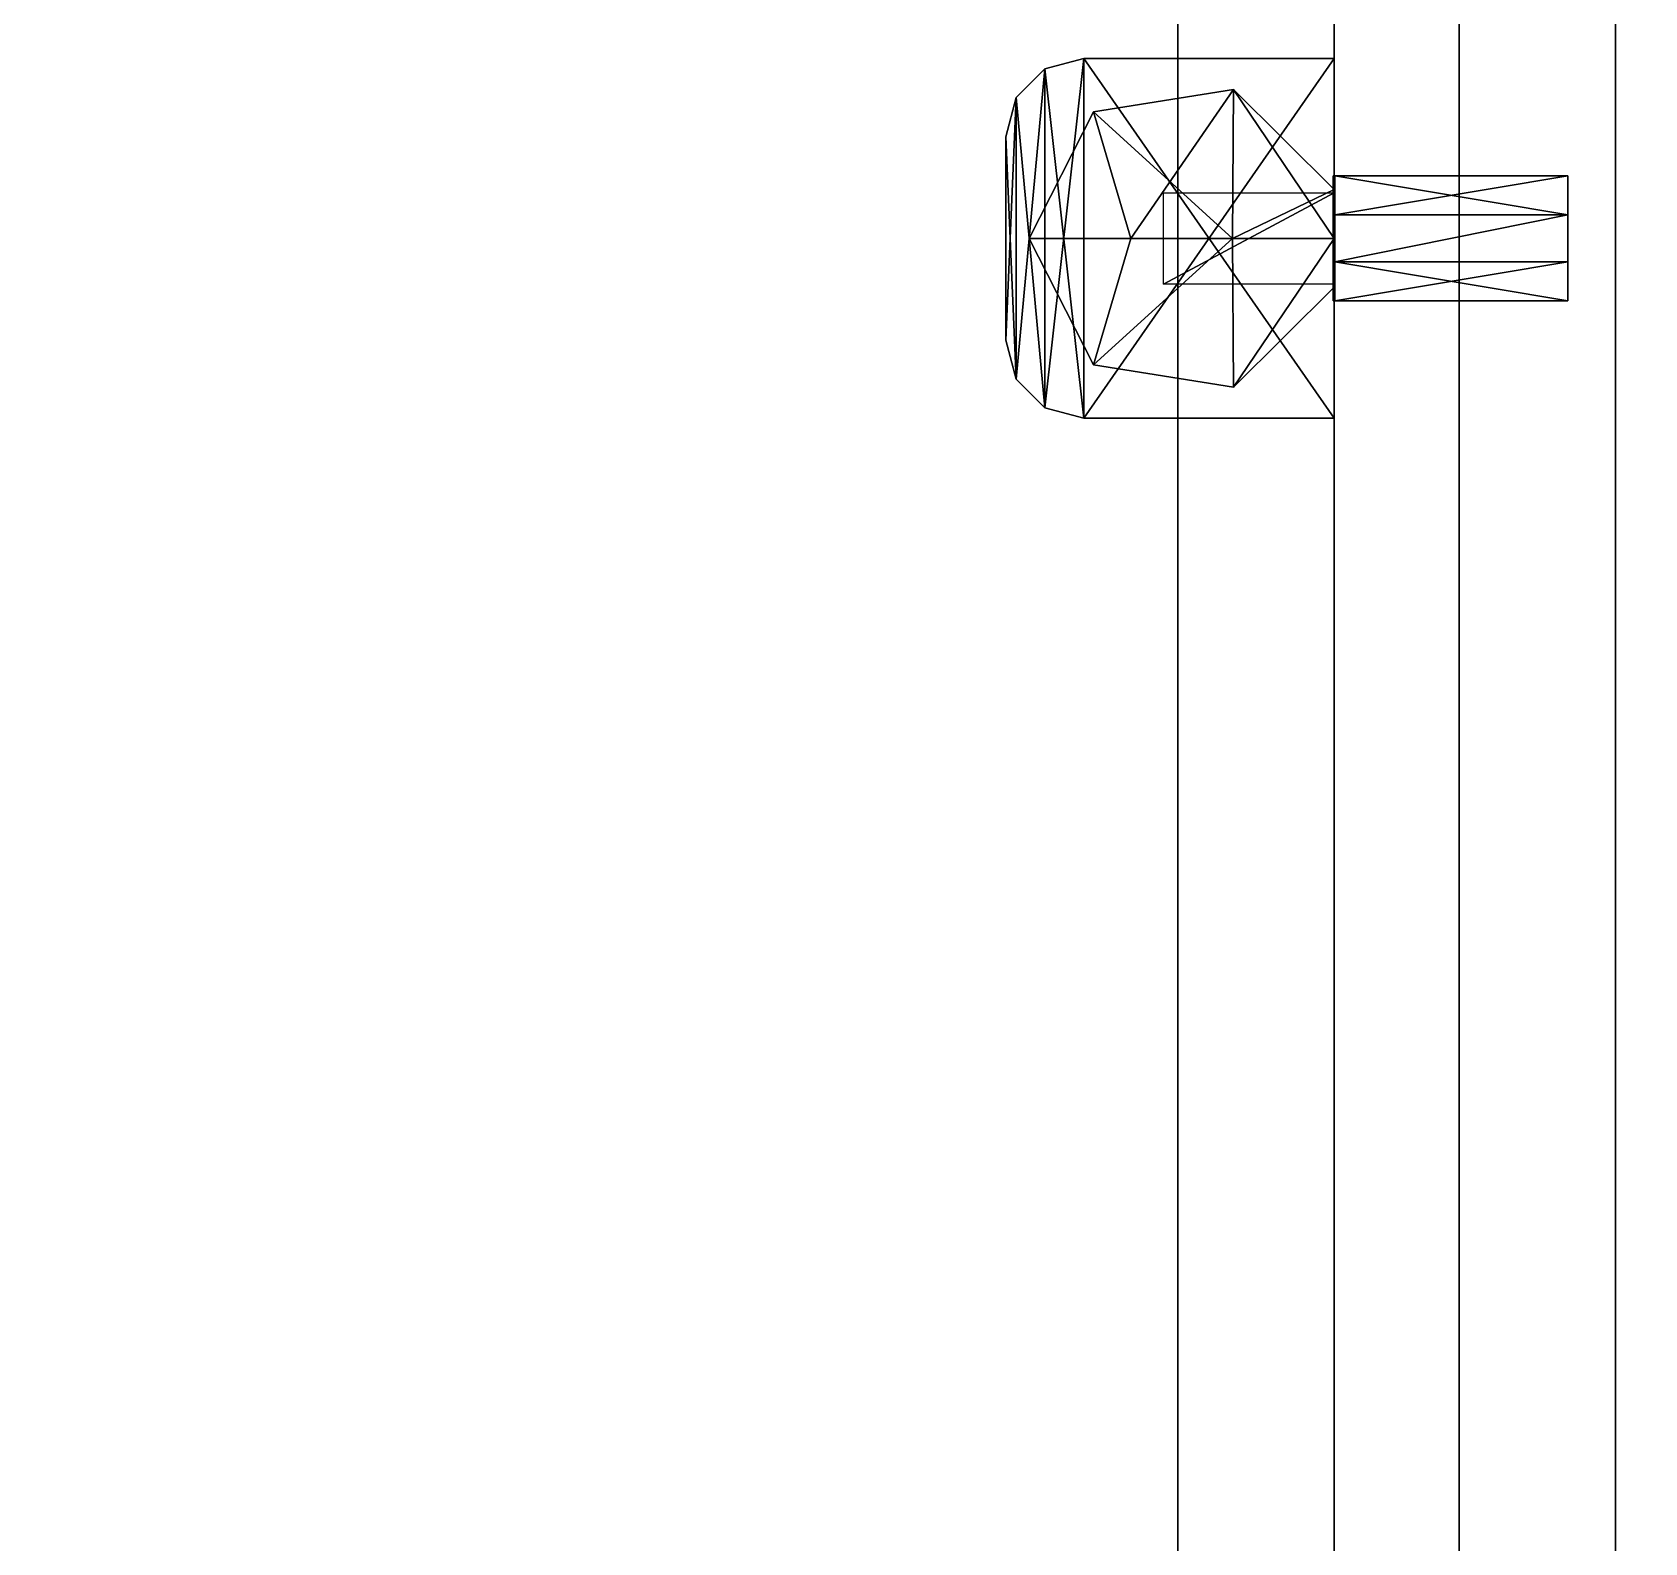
# Model space of a CAD drawing. Extents: x 0 to 4956, y -4930 to 0.
# Drawn here: x 2166.8 to 2269.9, y -265 to -168.4 of the extents above; entities that cross this region are included whole.
import ezdxf

# ---------------------------------------------------------------- set-up
doc = ezdxf.new("R2010")
doc.units = 0
for name, color, linetype in [('LAYER0', 7, 'CONTINUOUS'), ('LAYER702', 7, 'CONTINUOUS'), ('LAYER730', 7, 'CONTINUOUS'), ('LAYER756', 7, 'CONTINUOUS'), ('LAYER801', 7, 'CONTINUOUS'), ('LAYER808', 7, 'CONTINUOUS'), ('LAYER809', 254, 'CONTINUOUS'), ('LAYER815', 7, 'CONTINUOUS'), ('LAYER822', 7, 'CONTINUOUS'), ('LAYER823', 254, 'CONTINUOUS'), ('LAYER87', 9, 'CONTINUOUS')]:
    doc.layers.add(name, color=color, linetype=linetype)

msp = doc.modelspace()

# ---------------------------------------------------------------- linework, layer by layer
at = {"layer": 'LAYER0', "invisible_edges": 1}
for points in [[(4956, 0), (0, -4930), (0, 0), (4956, 0)], [(4956, -4930, 5), (0, 0, 5), (0, -4930, 5), (4956, -4930, 5)], [(0, 0, 5), (4956, -4930, 5), (4956, 0, 5), (0, 0, 5)], [(0, -4930), (4956, 0), (4956, -4930), (0, -4930)]]:
    msp.add_3dface(points, dxfattribs=at)
at = {"layer": 'LAYER702', "invisible_edges": 1}
for points in [[(2240, -474, 5), (2258, -133, 5), (2258, -474, 5), (2240, -474, 5)], [(2258, -133, 5), (2240, -474, 5), (2240, -133, 5), (2258, -133, 5)], [(2240, -133, 85), (2258, -474, 85), (2258, -133, 85), (2240, -133, 85)], [(2258, -474, 85), (2240, -133, 85), (2240, -474, 85), (2258, -474, 85)], [(2240, -474, 5), (2240, -133, 85), (2240, -133, 5), (2240, -474, 5)], [(2240, -133, 85), (2240, -474, 5), (2240, -474, 85), (2240, -133, 85)], [(2258, -474, 85), (2258, -133, 5), (2258, -133, 85), (2258, -474, 85)], [(2258, -133, 5), (2258, -474, 85), (2258, -474, 5), (2258, -133, 5)]]:
    msp.add_3dface(points, dxfattribs=at)
at = {"layer": 'LAYER730', "invisible_edges": 1}
for points in [[(2250, -120, 85), (2250, -510, 760), (2250, -120, 760), (2250, -120, 85)], [(2250, -510, 760), (2250, -120, 85), (2250, -510, 85), (2250, -510, 760)], [(2250, -120, 85), (2268, -510, 85), (2250, -510, 85), (2250, -120, 85)], [(2268, -510, 85), (2250, -120, 85), (2268, -120, 85), (2268, -510, 85)], [(2268, -120, 760), (2250, -510, 760), (2268, -510, 760), (2268, -120, 760)], [(2250, -510, 760), (2268, -120, 760), (2250, -120, 760), (2250, -510, 760)], [(2268, -510, 85), (2268, -120, 760), (2268, -510, 760), (2268, -510, 85)], [(2268, -120, 760), (2268, -510, 85), (2268, -120, 85), (2268, -120, 760)]]:
    msp.add_3dface(points, dxfattribs=at)
at = {"layer": 'LAYER756', "invisible_edges": 1}
for points in [[(2250, -120, 86), (726, -510, 86), (726, -120, 86), (2250, -120, 86)], [(726, -510, 86), (2250, -120, 86), (2250, -510, 86), (726, -510, 86)], [(2250, -510, 104), (726, -120, 104), (726, -510, 104), (2250, -510, 104)], [(726, -120, 104), (2250, -510, 104), (2250, -120, 104), (726, -120, 104)], [(2250, -120, 86), (2250, -510, 104), (2250, -510, 86), (2250, -120, 86)], [(2250, -510, 104), (2250, -120, 86), (2250, -120, 104), (2250, -510, 104)]]:
    msp.add_3dface(points, dxfattribs=at)
at = {"layer": 'LAYER801', "invisible_edges": 1}
for points in [[(1408, -144.6001, 540), (2250, -490, 540), (2250, -144.6001, 540), (1408, -144.6001, 540)], [(2250, -490, 540), (1408, -144.6001, 540), (1408, -490, 540), (2250, -490, 540)], [(1408, -490, 522), (2250, -144.6001, 522), (2250, -490, 522), (1408, -490, 522)], [(2250, -144.6001, 522), (1408, -490, 522), (1408, -144.6001, 522), (2250, -144.6001, 522)], [(2250, -144.6001, 522), (2250, -490, 540), (2250, -490, 522), (2250, -144.6001, 522)], [(2250, -490, 540), (2250, -144.6001, 522), (2250, -144.6001, 540), (2250, -490, 540)]]:
    msp.add_3dface(points, dxfattribs=at)
at = {"layer": 'LAYER808'}
for points in [[(2231.5, -170.77, 522), (2234, -170.1001, 522), (2231.5, -170.77, 520.01), (2231.5, -170.77, 522)], [(2231.5, -170.77, 520.01), (2234, -170.1001, 522), (2234, -170.1001, 520.01), (2231.5, -170.77, 520.01)], [(2234, -193.1001, 520.01), (2231.5, -170.77, 520.01), (2234, -170.1001, 520.01), (2234, -193.1001, 520.01)], [(2231.5, -170.77, 522), (2234, -193.1001, 522), (2234, -170.1001, 522), (2231.5, -170.77, 522)], [(2234, -193.1001, 520.01), (2234, -170.1001, 520.01), (2231.5, -192.4302, 520.01), (2234, -193.1001, 520.01)], [(2231.5, -192.4302, 520.01), (2234, -170.1001, 520.01), (2231.5, -170.77, 520.01), (2231.5, -192.4302, 520.01)], [(2234, -193.1001, 522), (2234, -170.1001, 522), (2231.5, -192.4302, 522), (2234, -193.1001, 522)], [(2231.5, -192.4302, 522), (2234, -170.1001, 522), (2231.5, -170.77, 522), (2231.5, -192.4302, 522)], [(2231.5, -170.77, 520.01), (2231.5, -170.77, 522), (2234, -170.1001, 520.01), (2231.5, -170.77, 520.01)], [(2234, -170.1001, 520.01), (2231.5, -170.77, 522), (2234, -170.1001, 522), (2234, -170.1001, 520.01)], [(2250, -193.1001, 520.01), (2234, -193.1001, 520.01), (2250, -170.1001, 520.01), (2250, -193.1001, 520.01)], [(2250, -170.1001, 520.01), (2234, -193.1001, 520.01), (2234, -170.1001, 520.01), (2250, -170.1001, 520.01)], [(2250, -193.1001, 522), (2234, -193.1001, 522), (2250, -170.1001, 522), (2250, -193.1001, 522)], [(2250, -170.1001, 522), (2234, -193.1001, 522), (2234, -170.1001, 522), (2250, -170.1001, 522)], [(2234, -170.1001, 520.01), (2250, -170.1001, 520.01), (2234, -170.1001, 522), (2234, -170.1001, 520.01)], [(2234, -170.1001, 522), (2250, -170.1001, 520.01), (2250, -170.1001, 522), (2234, -170.1001, 522)], [(2234, -170.1001, 520.01), (2250, -170.1001, 520.01), (2234, -193.1001, 520.01), (2234, -170.1001, 520.01)], [(2234, -193.1001, 520.01), (2250, -170.1001, 520.01), (2250, -193.1001, 520.01), (2234, -193.1001, 520.01)], [(2234, -170.1001, 520.01), (2234, -170.1001, 522), (2250, -170.1001, 520.01), (2234, -170.1001, 520.01)], [(2250, -170.1001, 520.01), (2234, -170.1001, 522), (2250, -170.1001, 522), (2250, -170.1001, 520.01)], [(2234, -193.1001, 522), (2250, -193.1001, 522), (2234, -170.1001, 522), (2234, -193.1001, 522)], [(2234, -170.1001, 522), (2250, -193.1001, 522), (2250, -170.1001, 522), (2234, -170.1001, 522)], [(2250, -170.1001, 520.01), (2250, -170.1001, 522), (2250, -193.1001, 520.01), (2250, -170.1001, 520.01)], [(2250, -193.1001, 520.01), (2250, -170.1001, 522), (2250, -193.1001, 522), (2250, -193.1001, 520.01)], [(2250, -193.1001, 520.01), (2250, -193.1001, 522), (2250, -170.1001, 520.01), (2250, -193.1001, 520.01)], [(2250, -170.1001, 520.01), (2250, -193.1001, 522), (2250, -170.1001, 522), (2250, -170.1001, 520.01)], [(2229.67, -172.6001, 522), (2231.5, -170.77, 522), (2229.67, -172.6001, 520.01), (2229.67, -172.6001, 522)], [(2229.67, -172.6001, 520.01), (2231.5, -170.77, 522), (2231.5, -170.77, 520.01), (2229.67, -172.6001, 520.01)], [(2229.67, -172.6001, 520.01), (2231.5, -170.77, 520.01), (2229.67, -190.6001, 520.01), (2229.67, -172.6001, 520.01)], [(2229.67, -190.6001, 520.01), (2231.5, -170.77, 520.01), (2231.5, -192.4302, 520.01), (2229.67, -190.6001, 520.01)], [(2229.67, -172.6001, 522), (2231.5, -192.4302, 522), (2231.5, -170.77, 522), (2229.67, -172.6001, 522)], [(2231.5, -192.4302, 520.01), (2231.5, -170.77, 520.01), (2229.67, -190.6001, 520.01), (2231.5, -192.4302, 520.01)], [(2229.67, -190.6001, 520.01), (2231.5, -170.77, 520.01), (2229.67, -172.6001, 520.01), (2229.67, -190.6001, 520.01)], [(2231.5, -192.4302, 522), (2231.5, -170.77, 522), (2229.67, -190.6001, 522), (2231.5, -192.4302, 522)], [(2229.67, -190.6001, 522), (2231.5, -170.77, 522), (2229.67, -172.6001, 522), (2229.67, -190.6001, 522)], [(2229.67, -172.6001, 520.01), (2229.67, -172.6001, 522), (2231.5, -170.77, 520.01), (2229.67, -172.6001, 520.01)], [(2231.5, -170.77, 520.01), (2229.67, -172.6001, 522), (2231.5, -170.77, 522), (2231.5, -170.77, 520.01)], [(2231.5, -192.4302, 520.01), (2231.5, -170.77, 520.01), (2234, -193.1001, 520.01), (2231.5, -192.4302, 520.01)], [(2231.5, -192.4302, 522), (2234, -193.1001, 522), (2231.5, -170.77, 522), (2231.5, -192.4302, 522)], [(2234.613, -173.5166, 536), (2237, -181.6001, 536), (2243.569, -172.0825, 536), (2234.613, -173.5166, 536)], [(2234.613, -173.5166, 536), (2243.569, -172.0825, 536), (2234.613, -173.5166, 522), (2234.613, -173.5166, 536)], [(2234.613, -173.5166, 522), (2243.569, -172.0825, 536), (2243.569, -172.0825, 522), (2234.613, -173.5166, 522)], [(2243.569, -172.0825, 522), (2243.569, -172.0825, 536), (2234.613, -173.5166, 522), (2243.569, -172.0825, 522)], [(2234.613, -173.5166, 522), (2243.569, -172.0825, 536), (2234.613, -173.5166, 536), (2234.613, -173.5166, 522)], [(2243.5, -181.6001, 536), (2234.613, -173.5166, 536), (2243.569, -172.0825, 536), (2243.5, -181.6001, 536)], [(2243.569, -172.0825, 536), (2237, -181.6001, 536), (2243.5, -181.6001, 536), (2243.569, -172.0825, 536)], [(2243.569, -172.0825, 536), (2243.5, -181.6001, 536), (2250, -178.4775, 536), (2243.569, -172.0825, 536)], [(2243.5, -181.6001, 536), (2243.569, -172.0825, 536), (2250, -181.6001, 536), (2243.5, -181.6001, 536)], [(2243.569, -172.0825, 536), (2250, -178.4775, 536), (2243.569, -172.0825, 522), (2243.569, -172.0825, 536)], [(2243.569, -172.0825, 522), (2250, -178.4775, 536), (2250, -178.4775, 522), (2243.569, -172.0825, 522)], [(2250, -178.4775, 522), (2250, -178.4775, 536), (2243.569, -172.0825, 522), (2250, -178.4775, 522)], [(2243.569, -172.0825, 522), (2250, -178.4775, 536), (2243.569, -172.0825, 536), (2243.569, -172.0825, 522)], [(2250, -181.6001, 536), (2243.569, -172.0825, 536), (2250, -178.4775, 536), (2250, -181.6001, 536)], [(2229, -175.1001, 522), (2229.67, -172.6001, 522), (2229, -175.1001, 520.01), (2229, -175.1001, 522)], [(2229, -175.1001, 520.01), (2229.67, -172.6001, 522), (2229.67, -172.6001, 520.01), (2229, -175.1001, 520.01)], [(2229, -175.1001, 520.01), (2229.67, -172.6001, 520.01), (2229, -188.1001, 520.01), (2229, -175.1001, 520.01)], [(2229, -188.1001, 520.01), (2229.67, -172.6001, 520.01), (2229.67, -190.6001, 520.01), (2229, -188.1001, 520.01)], [(2229, -175.1001, 522), (2229.67, -190.6001, 522), (2229.67, -172.6001, 522), (2229, -175.1001, 522)], [(2229.67, -190.6001, 520.01), (2229.67, -172.6001, 520.01), (2229, -188.1001, 520.01), (2229.67, -190.6001, 520.01)], [(2229, -188.1001, 520.01), (2229.67, -172.6001, 520.01), (2229, -175.1001, 520.01), (2229, -188.1001, 520.01)], [(2229.67, -190.6001, 522), (2229.67, -172.6001, 522), (2229, -188.1001, 522), (2229.67, -190.6001, 522)], [(2229, -188.1001, 522), (2229.67, -172.6001, 522), (2229, -175.1001, 522), (2229, -188.1001, 522)], [(2229, -175.1001, 520.01), (2229, -175.1001, 522), (2229.67, -172.6001, 520.01), (2229, -175.1001, 520.01)], [(2229.67, -172.6001, 520.01), (2229, -175.1001, 522), (2229.67, -172.6001, 522), (2229.67, -172.6001, 520.01)], [(2229.67, -190.6001, 522), (2231.5, -192.4302, 522), (2229.67, -172.6001, 522), (2229.67, -190.6001, 522)], [(2230.5, -181.6001, 536), (2237, -181.6001, 536), (2234.613, -173.5166, 536), (2230.5, -181.6001, 536)], [(2230.5, -181.6001, 536), (2234.613, -173.5166, 536), (2230.5, -181.6001, 522), (2230.5, -181.6001, 536)], [(2230.5, -181.6001, 522), (2234.613, -173.5166, 536), (2234.613, -173.5166, 522), (2230.5, -181.6001, 522)], [(2234.613, -173.5166, 522), (2234.613, -173.5166, 536), (2230.5, -181.6001, 522), (2234.613, -173.5166, 522)], [(2230.5, -181.6001, 522), (2234.613, -173.5166, 536), (2230.5, -181.6001, 536), (2230.5, -181.6001, 522)], [(2237, -181.6001, 536), (2230.5, -181.6001, 536), (2234.613, -173.5166, 536), (2237, -181.6001, 536)], [(2237, -181.6001, 536), (2234.613, -173.5166, 536), (2243.5, -181.6001, 536), (2237, -181.6001, 536)], [(2229, -188.1001, 522), (2229, -188.1001, 520.01), (2229, -175.1001, 522), (2229, -188.1001, 522)], [(2229, -175.1001, 522), (2229, -188.1001, 520.01), (2229, -175.1001, 520.01), (2229, -175.1001, 522)], [(2229, -188.1001, 520.01), (2229, -188.1001, 522), (2229, -175.1001, 520.01), (2229, -188.1001, 520.01)], [(2229, -175.1001, 520.01), (2229, -188.1001, 522), (2229, -175.1001, 522), (2229, -175.1001, 520.01)], [(2229, -188.1001, 522), (2229.67, -190.6001, 522), (2229, -175.1001, 522), (2229, -188.1001, 522)], [(2239.092, -178.6802, 520), (2250, -178.6802, 520), (2239.092, -184.52, 520), (2239.092, -178.6802, 520)], [(2239.092, -184.52, 520), (2250, -178.6802, 520), (2250, -184.52, 520), (2239.092, -184.52, 520)], [(2250, -178.4775, 536), (2243.5, -181.6001, 536), (2250, -181.6001, 536), (2250, -178.4775, 536)], [(2250, -184.7227, 522), (2250, -178.4775, 522), (2250, -184.7227, 536), (2250, -184.7227, 522)], [(2250, -184.7227, 536), (2250, -178.4775, 522), (2250, -178.4775, 536), (2250, -184.7227, 536)], [(2250, -184.7227, 522), (2250, -184.7227, 536), (2250, -178.4775, 522), (2250, -184.7227, 522)], [(2250, -178.4775, 522), (2250, -184.7227, 536), (2250, -178.4775, 536), (2250, -178.4775, 522)], [(2230.5, -181.6001, 536), (2234.613, -189.6836, 536), (2237, -181.6001, 536), (2230.5, -181.6001, 536)], [(2230.5, -181.6001, 522), (2234.613, -189.6836, 522), (2230.5, -181.6001, 536), (2230.5, -181.6001, 522)], [(2230.5, -181.6001, 536), (2234.613, -189.6836, 522), (2234.613, -189.6836, 536), (2230.5, -181.6001, 536)], [(2230.5, -181.6001, 522), (2230.5, -181.6001, 536), (2234.613, -189.6836, 522), (2230.5, -181.6001, 522)], [(2234.613, -189.6836, 522), (2230.5, -181.6001, 536), (2234.613, -189.6836, 536), (2234.613, -189.6836, 522)], [(2237, -181.6001, 536), (2230.5, -181.6001, 536), (2234.613, -189.6836, 536), (2237, -181.6001, 536)], [(2237, -181.6001, 536), (2234.613, -189.6836, 536), (2243.5, -181.6001, 536), (2237, -181.6001, 536)], [(2243.5, -181.6001, 536), (2234.613, -189.6836, 536), (2243.569, -191.1177, 536), (2243.5, -181.6001, 536)], [(2237, -181.6001, 536), (2234.613, -189.6836, 536), (2243.5, -181.6001, 536), (2237, -181.6001, 536)], [(2243.5, -181.6001, 536), (2234.613, -189.6836, 536), (2243.569, -191.1177, 536), (2243.5, -181.6001, 536)], [(2243.5, -181.6001, 536), (2243.569, -191.1177, 536), (2250, -181.6001, 536), (2243.5, -181.6001, 536)], [(2243.5, -181.6001, 536), (2243.569, -191.1177, 536), (2250, -181.6001, 536), (2243.5, -181.6001, 536)], [(2250, -181.6001, 536), (2243.569, -191.1177, 536), (2250, -184.7227, 536), (2250, -181.6001, 536)], [(2250, -181.6001, 536), (2243.569, -191.1177, 536), (2250, -184.7227, 536), (2250, -181.6001, 536)], [(2250, -184.7227, 522), (2250, -184.7227, 536), (2243.569, -191.1177, 522), (2250, -184.7227, 522)], [(2243.569, -191.1177, 522), (2250, -184.7227, 536), (2243.569, -191.1177, 536), (2243.569, -191.1177, 522)], [(2243.569, -191.1177, 522), (2243.569, -191.1177, 536), (2250, -184.7227, 522), (2243.569, -191.1177, 522)], [(2250, -184.7227, 522), (2243.569, -191.1177, 536), (2250, -184.7227, 536), (2250, -184.7227, 522)], [(2229, -188.1001, 520.01), (2229.67, -190.6001, 520.01), (2229, -188.1001, 522), (2229, -188.1001, 520.01)], [(2229, -188.1001, 522), (2229.67, -190.6001, 520.01), (2229.67, -190.6001, 522), (2229, -188.1001, 522)], [(2229, -188.1001, 520.01), (2229, -188.1001, 522), (2229.67, -190.6001, 520.01), (2229, -188.1001, 520.01)], [(2229.67, -190.6001, 520.01), (2229, -188.1001, 522), (2229.67, -190.6001, 522), (2229.67, -190.6001, 520.01)], [(2234.613, -189.6836, 522), (2243.569, -191.1177, 522), (2234.613, -189.6836, 536), (2234.613, -189.6836, 522)], [(2234.613, -189.6836, 536), (2243.569, -191.1177, 522), (2243.569, -191.1177, 536), (2234.613, -189.6836, 536)], [(2234.613, -189.6836, 522), (2234.613, -189.6836, 536), (2243.569, -191.1177, 522), (2234.613, -189.6836, 522)], [(2243.569, -191.1177, 522), (2234.613, -189.6836, 536), (2243.569, -191.1177, 536), (2243.569, -191.1177, 522)], [(2229.67, -190.6001, 520.01), (2231.5, -192.4302, 520.01), (2229.67, -190.6001, 522), (2229.67, -190.6001, 520.01)], [(2229.67, -190.6001, 522), (2231.5, -192.4302, 520.01), (2231.5, -192.4302, 522), (2229.67, -190.6001, 522)], [(2229.67, -190.6001, 520.01), (2229.67, -190.6001, 522), (2231.5, -192.4302, 520.01), (2229.67, -190.6001, 520.01)], [(2231.5, -192.4302, 520.01), (2229.67, -190.6001, 522), (2231.5, -192.4302, 522), (2231.5, -192.4302, 520.01)], [(2231.5, -192.4302, 520.01), (2234, -193.1001, 520.01), (2231.5, -192.4302, 522), (2231.5, -192.4302, 520.01)], [(2231.5, -192.4302, 522), (2234, -193.1001, 520.01), (2234, -193.1001, 522), (2231.5, -192.4302, 522)], [(2231.5, -192.4302, 520.01), (2231.5, -192.4302, 522), (2234, -193.1001, 520.01), (2231.5, -192.4302, 520.01)], [(2234, -193.1001, 520.01), (2231.5, -192.4302, 522), (2234, -193.1001, 522), (2234, -193.1001, 520.01)], [(2250, -193.1001, 520.01), (2250, -193.1001, 522), (2234, -193.1001, 520.01), (2250, -193.1001, 520.01)], [(2234, -193.1001, 520.01), (2250, -193.1001, 522), (2234, -193.1001, 522), (2234, -193.1001, 520.01)], [(2234, -193.1001, 522), (2234, -193.1001, 520.01), (2250, -193.1001, 522), (2234, -193.1001, 522)], [(2250, -193.1001, 522), (2234, -193.1001, 520.01), (2250, -193.1001, 520.01), (2250, -193.1001, 522)]]:
    msp.add_3dface(points, dxfattribs=at)
at = {"layer": 'LAYER809'}
for points in [[(2250.05, -180.1001, 530.8301), (2250.05, -177.6001, 527.5), (2249.95, -180.1001, 530.8301), (2250.05, -180.1001, 530.8301)], [(2249.95, -180.1001, 530.8301), (2250.05, -177.6001, 527.5), (2249.95, -177.6001, 527.5), (2249.95, -180.1001, 530.8301)], [(2250.05, -177.6001, 527.5), (2250.05, -180.1001, 524.1699), (2249.95, -177.6001, 527.5), (2250.05, -177.6001, 527.5)], [(2249.95, -177.6001, 527.5), (2250.05, -180.1001, 524.1699), (2249.95, -180.1001, 524.1699), (2249.95, -177.6001, 527.5)], [(2249.95, -177.6001, 531.5), (2249.95, -177.6001, 523.5), (2249.95, -185.6001, 531.5), (2249.95, -177.6001, 531.5)], [(2249.95, -185.6001, 531.5), (2249.95, -177.6001, 523.5), (2249.95, -185.6001, 523.5), (2249.95, -185.6001, 531.5)], [(2250.05, -185.6001, 523.5), (2249.95, -185.6001, 523.5), (2250.05, -177.6001, 523.5), (2250.05, -185.6001, 523.5)], [(2250.05, -177.6001, 523.5), (2249.95, -185.6001, 523.5), (2249.95, -177.6001, 523.5), (2250.05, -177.6001, 523.5)], [(2250.05, -177.6001, 531.5), (2249.95, -177.6001, 531.5), (2250.05, -185.6001, 531.5), (2250.05, -177.6001, 531.5)], [(2250.05, -185.6001, 531.5), (2249.95, -177.6001, 531.5), (2249.95, -185.6001, 531.5), (2250.05, -185.6001, 531.5)], [(2249.95, -177.6001, 523.5), (2249.95, -177.6001, 531.5), (2250.05, -177.6001, 523.5), (2249.95, -177.6001, 523.5)], [(2250.05, -177.6001, 523.5), (2249.95, -177.6001, 531.5), (2250.05, -177.6001, 531.5), (2250.05, -177.6001, 523.5)], [(2264.95, -180.1001, 530.8301), (2264.95, -177.6001, 527.5), (2250.05, -180.1001, 530.8301), (2264.95, -180.1001, 530.8301)], [(2250.05, -180.1001, 530.8301), (2264.95, -177.6001, 527.5), (2250.05, -177.6001, 527.5), (2250.05, -180.1001, 530.8301)], [(2264.95, -177.6001, 527.5), (2264.95, -180.1001, 524.1699), (2250.05, -177.6001, 527.5), (2264.95, -177.6001, 527.5)], [(2250.05, -177.6001, 527.5), (2264.95, -180.1001, 524.1699), (2250.05, -180.1001, 524.1699), (2250.05, -177.6001, 527.5)], [(2250.05, -185.6001, 531.5), (2250.05, -185.6001, 523.5), (2250.05, -177.6001, 531.5), (2250.05, -185.6001, 531.5)], [(2250.05, -177.6001, 531.5), (2250.05, -185.6001, 523.5), (2250.05, -177.6001, 523.5), (2250.05, -177.6001, 531.5)], [(2264.95, -180.1001, 530.8301), (2264.95, -185.6001, 527.5), (2264.95, -177.6001, 527.5), (2264.95, -180.1001, 530.8301)], [(2264.95, -185.6001, 527.5), (2264.95, -183.1001, 524.1699), (2264.95, -177.6001, 527.5), (2264.95, -185.6001, 527.5)], [(2264.95, -177.6001, 527.5), (2264.95, -183.1001, 524.1699), (2264.95, -180.1001, 524.1699), (2264.95, -177.6001, 527.5)], [(2249.95, -183.1001, 530.8301), (2250.05, -183.1001, 530.8301), (2249.95, -180.1001, 530.8301), (2249.95, -183.1001, 530.8301)], [(2249.95, -180.1001, 530.8301), (2250.05, -183.1001, 530.8301), (2250.05, -180.1001, 530.8301), (2249.95, -180.1001, 530.8301)], [(2250.05, -183.1001, 524.1699), (2249.95, -183.1001, 524.1699), (2250.05, -180.1001, 524.1699), (2250.05, -183.1001, 524.1699)], [(2250.05, -180.1001, 524.1699), (2249.95, -183.1001, 524.1699), (2249.95, -180.1001, 524.1699), (2250.05, -180.1001, 524.1699)], [(2250.05, -180.1001, 530.8301), (2250.05, -183.1001, 530.8301), (2264.95, -180.1001, 530.8301), (2250.05, -180.1001, 530.8301)], [(2264.95, -180.1001, 530.8301), (2250.05, -183.1001, 530.8301), (2264.95, -183.1001, 530.8301), (2264.95, -180.1001, 530.8301)], [(2264.95, -183.1001, 524.1699), (2250.05, -183.1001, 524.1699), (2264.95, -180.1001, 524.1699), (2264.95, -183.1001, 524.1699)], [(2264.95, -180.1001, 524.1699), (2250.05, -183.1001, 524.1699), (2250.05, -180.1001, 524.1699), (2264.95, -180.1001, 524.1699)], [(2264.95, -183.1001, 530.8301), (2264.95, -185.6001, 527.5), (2264.95, -180.1001, 530.8301), (2264.95, -183.1001, 530.8301)], [(2249.95, -183.1001, 530.8301), (2249.95, -185.6001, 527.5), (2250.05, -183.1001, 530.8301), (2249.95, -183.1001, 530.8301)], [(2250.05, -183.1001, 530.8301), (2249.95, -185.6001, 527.5), (2250.05, -185.6001, 527.5), (2250.05, -183.1001, 530.8301)], [(2249.95, -185.6001, 527.5), (2249.95, -183.1001, 524.1699), (2250.05, -185.6001, 527.5), (2249.95, -185.6001, 527.5)], [(2250.05, -185.6001, 527.5), (2249.95, -183.1001, 524.1699), (2250.05, -183.1001, 524.1699), (2250.05, -185.6001, 527.5)], [(2250.05, -183.1001, 530.8301), (2250.05, -185.6001, 527.5), (2264.95, -183.1001, 530.8301), (2250.05, -183.1001, 530.8301)], [(2264.95, -183.1001, 530.8301), (2250.05, -185.6001, 527.5), (2264.95, -185.6001, 527.5), (2264.95, -183.1001, 530.8301)], [(2250.05, -185.6001, 527.5), (2250.05, -183.1001, 524.1699), (2264.95, -185.6001, 527.5), (2250.05, -185.6001, 527.5)], [(2264.95, -185.6001, 527.5), (2250.05, -183.1001, 524.1699), (2264.95, -183.1001, 524.1699), (2264.95, -185.6001, 527.5)], [(2249.95, -185.6001, 531.5), (2249.95, -185.6001, 523.5), (2250.05, -185.6001, 531.5), (2249.95, -185.6001, 531.5)], [(2250.05, -185.6001, 531.5), (2249.95, -185.6001, 523.5), (2250.05, -185.6001, 523.5), (2250.05, -185.6001, 531.5)]]:
    msp.add_3dface(points, dxfattribs=at)
at = {"layer": 'LAYER815', "invisible_edges": 1}
for points in [[(1408, -144.6001, 322), (2250, -490, 322), (2250, -144.6001, 322), (1408, -144.6001, 322)], [(2250, -490, 322), (1408, -144.6001, 322), (1408, -490, 322), (2250, -490, 322)], [(1408, -490, 304), (2250, -144.6001, 304), (2250, -490, 304), (1408, -490, 304)], [(2250, -144.6001, 304), (1408, -490, 304), (1408, -144.6001, 304), (2250, -144.6001, 304)], [(2250, -144.6001, 304), (2250, -490, 322), (2250, -490, 304), (2250, -144.6001, 304)], [(2250, -490, 322), (2250, -144.6001, 304), (2250, -144.6001, 322), (2250, -490, 322)]]:
    msp.add_3dface(points, dxfattribs=at)
at = {"layer": 'LAYER822'}
for points in [[(2231.5, -170.77, 304), (2234, -170.1001, 304), (2231.5, -170.77, 302.01), (2231.5, -170.77, 304)], [(2231.5, -170.77, 302.01), (2234, -170.1001, 304), (2234, -170.1001, 302.01), (2231.5, -170.77, 302.01)], [(2234, -193.1001, 302.01), (2231.5, -170.77, 302.01), (2234, -170.1001, 302.01), (2234, -193.1001, 302.01)], [(2231.5, -170.77, 304), (2234, -193.1001, 304), (2234, -170.1001, 304), (2231.5, -170.77, 304)], [(2234, -193.1001, 302.01), (2234, -170.1001, 302.01), (2231.5, -192.4302, 302.01), (2234, -193.1001, 302.01)], [(2231.5, -192.4302, 302.01), (2234, -170.1001, 302.01), (2231.5, -170.77, 302.01), (2231.5, -192.4302, 302.01)], [(2234, -193.1001, 304), (2234, -170.1001, 304), (2231.5, -192.4302, 304), (2234, -193.1001, 304)], [(2231.5, -192.4302, 304), (2234, -170.1001, 304), (2231.5, -170.77, 304), (2231.5, -192.4302, 304)], [(2231.5, -170.77, 302.01), (2231.5, -170.77, 304), (2234, -170.1001, 302.01), (2231.5, -170.77, 302.01)], [(2234, -170.1001, 302.01), (2231.5, -170.77, 304), (2234, -170.1001, 304), (2234, -170.1001, 302.01)], [(2250, -193.1001, 302.01), (2234, -193.1001, 302.01), (2250, -170.1001, 302.01), (2250, -193.1001, 302.01)], [(2250, -170.1001, 302.01), (2234, -193.1001, 302.01), (2234, -170.1001, 302.01), (2250, -170.1001, 302.01)], [(2250, -193.1001, 304), (2234, -193.1001, 304), (2250, -170.1001, 304), (2250, -193.1001, 304)], [(2250, -170.1001, 304), (2234, -193.1001, 304), (2234, -170.1001, 304), (2250, -170.1001, 304)], [(2234, -170.1001, 302.01), (2250, -170.1001, 302.01), (2234, -170.1001, 304), (2234, -170.1001, 302.01)], [(2234, -170.1001, 304), (2250, -170.1001, 302.01), (2250, -170.1001, 304), (2234, -170.1001, 304)], [(2234, -170.1001, 302.01), (2250, -170.1001, 302.01), (2234, -193.1001, 302.01), (2234, -170.1001, 302.01)], [(2234, -193.1001, 302.01), (2250, -170.1001, 302.01), (2250, -193.1001, 302.01), (2234, -193.1001, 302.01)], [(2234, -170.1001, 302.01), (2234, -170.1001, 304), (2250, -170.1001, 302.01), (2234, -170.1001, 302.01)], [(2250, -170.1001, 302.01), (2234, -170.1001, 304), (2250, -170.1001, 304), (2250, -170.1001, 302.01)], [(2234, -193.1001, 304), (2250, -193.1001, 304), (2234, -170.1001, 304), (2234, -193.1001, 304)], [(2234, -170.1001, 304), (2250, -193.1001, 304), (2250, -170.1001, 304), (2234, -170.1001, 304)], [(2250, -170.1001, 302.01), (2250, -170.1001, 304), (2250, -193.1001, 302.01), (2250, -170.1001, 302.01)], [(2250, -193.1001, 302.01), (2250, -170.1001, 304), (2250, -193.1001, 304), (2250, -193.1001, 302.01)], [(2250, -193.1001, 302.01), (2250, -193.1001, 304), (2250, -170.1001, 302.01), (2250, -193.1001, 302.01)], [(2250, -170.1001, 302.01), (2250, -193.1001, 304), (2250, -170.1001, 304), (2250, -170.1001, 302.01)], [(2229.67, -172.6001, 304), (2231.5, -170.77, 304), (2229.67, -172.6001, 302.01), (2229.67, -172.6001, 304)], [(2229.67, -172.6001, 302.01), (2231.5, -170.77, 304), (2231.5, -170.77, 302.01), (2229.67, -172.6001, 302.01)], [(2229.67, -172.6001, 302.01), (2231.5, -170.77, 302.01), (2229.67, -190.6001, 302.01), (2229.67, -172.6001, 302.01)], [(2229.67, -190.6001, 302.01), (2231.5, -170.77, 302.01), (2231.5, -192.4302, 302.01), (2229.67, -190.6001, 302.01)], [(2229.67, -172.6001, 304), (2231.5, -192.4302, 304), (2231.5, -170.77, 304), (2229.67, -172.6001, 304)], [(2231.5, -192.4302, 302.01), (2231.5, -170.77, 302.01), (2229.67, -190.6001, 302.01), (2231.5, -192.4302, 302.01)], [(2229.67, -190.6001, 302.01), (2231.5, -170.77, 302.01), (2229.67, -172.6001, 302.01), (2229.67, -190.6001, 302.01)], [(2231.5, -192.4302, 304), (2231.5, -170.77, 304), (2229.67, -190.6001, 304), (2231.5, -192.4302, 304)], [(2229.67, -190.6001, 304), (2231.5, -170.77, 304), (2229.67, -172.6001, 304), (2229.67, -190.6001, 304)], [(2229.67, -172.6001, 302.01), (2229.67, -172.6001, 304), (2231.5, -170.77, 302.01), (2229.67, -172.6001, 302.01)], [(2231.5, -170.77, 302.01), (2229.67, -172.6001, 304), (2231.5, -170.77, 304), (2231.5, -170.77, 302.01)], [(2231.5, -192.4302, 302.01), (2231.5, -170.77, 302.01), (2234, -193.1001, 302.01), (2231.5, -192.4302, 302.01)], [(2231.5, -192.4302, 304), (2234, -193.1001, 304), (2231.5, -170.77, 304), (2231.5, -192.4302, 304)], [(2234.613, -173.5166, 318), (2237, -181.6001, 318), (2243.569, -172.0825, 318), (2234.613, -173.5166, 318)], [(2234.613, -173.5166, 318), (2243.569, -172.0825, 318), (2234.613, -173.5166, 304), (2234.613, -173.5166, 318)], [(2234.613, -173.5166, 304), (2243.569, -172.0825, 318), (2243.569, -172.0825, 304), (2234.613, -173.5166, 304)], [(2243.569, -172.0825, 304), (2243.569, -172.0825, 318), (2234.613, -173.5166, 304), (2243.569, -172.0825, 304)], [(2234.613, -173.5166, 304), (2243.569, -172.0825, 318), (2234.613, -173.5166, 318), (2234.613, -173.5166, 304)], [(2243.5, -181.6001, 318), (2234.613, -173.5166, 318), (2243.569, -172.0825, 318), (2243.5, -181.6001, 318)], [(2243.569, -172.0825, 318), (2237, -181.6001, 318), (2243.5, -181.6001, 318), (2243.569, -172.0825, 318)], [(2243.569, -172.0825, 318), (2243.5, -181.6001, 318), (2250, -178.4775, 318), (2243.569, -172.0825, 318)], [(2243.5, -181.6001, 318), (2243.569, -172.0825, 318), (2250, -181.6001, 318), (2243.5, -181.6001, 318)], [(2243.569, -172.0825, 318), (2250, -178.4775, 318), (2243.569, -172.0825, 304), (2243.569, -172.0825, 318)], [(2243.569, -172.0825, 304), (2250, -178.4775, 318), (2250, -178.4775, 304), (2243.569, -172.0825, 304)], [(2250, -178.4775, 304), (2250, -178.4775, 318), (2243.569, -172.0825, 304), (2250, -178.4775, 304)], [(2243.569, -172.0825, 304), (2250, -178.4775, 318), (2243.569, -172.0825, 318), (2243.569, -172.0825, 304)], [(2250, -181.6001, 318), (2243.569, -172.0825, 318), (2250, -178.4775, 318), (2250, -181.6001, 318)], [(2229, -175.1001, 304), (2229.67, -172.6001, 304), (2229, -175.1001, 302.01), (2229, -175.1001, 304)], [(2229, -175.1001, 302.01), (2229.67, -172.6001, 304), (2229.67, -172.6001, 302.01), (2229, -175.1001, 302.01)], [(2229, -175.1001, 302.01), (2229.67, -172.6001, 302.01), (2229, -188.1001, 302.01), (2229, -175.1001, 302.01)], [(2229, -188.1001, 302.01), (2229.67, -172.6001, 302.01), (2229.67, -190.6001, 302.01), (2229, -188.1001, 302.01)], [(2229, -175.1001, 304), (2229.67, -190.6001, 304), (2229.67, -172.6001, 304), (2229, -175.1001, 304)], [(2229.67, -190.6001, 302.01), (2229.67, -172.6001, 302.01), (2229, -188.1001, 302.01), (2229.67, -190.6001, 302.01)], [(2229, -188.1001, 302.01), (2229.67, -172.6001, 302.01), (2229, -175.1001, 302.01), (2229, -188.1001, 302.01)], [(2229.67, -190.6001, 304), (2229.67, -172.6001, 304), (2229, -188.1001, 304), (2229.67, -190.6001, 304)], [(2229, -188.1001, 304), (2229.67, -172.6001, 304), (2229, -175.1001, 304), (2229, -188.1001, 304)], [(2229, -175.1001, 302.01), (2229, -175.1001, 304), (2229.67, -172.6001, 302.01), (2229, -175.1001, 302.01)], [(2229.67, -172.6001, 302.01), (2229, -175.1001, 304), (2229.67, -172.6001, 304), (2229.67, -172.6001, 302.01)], [(2229.67, -190.6001, 304), (2231.5, -192.4302, 304), (2229.67, -172.6001, 304), (2229.67, -190.6001, 304)], [(2230.5, -181.6001, 318), (2237, -181.6001, 318), (2234.613, -173.5166, 318), (2230.5, -181.6001, 318)], [(2230.5, -181.6001, 318), (2234.613, -173.5166, 318), (2230.5, -181.6001, 304), (2230.5, -181.6001, 318)], [(2230.5, -181.6001, 304), (2234.613, -173.5166, 318), (2234.613, -173.5166, 304), (2230.5, -181.6001, 304)], [(2234.613, -173.5166, 304), (2234.613, -173.5166, 318), (2230.5, -181.6001, 304), (2234.613, -173.5166, 304)], [(2230.5, -181.6001, 304), (2234.613, -173.5166, 318), (2230.5, -181.6001, 318), (2230.5, -181.6001, 304)], [(2237, -181.6001, 318), (2230.5, -181.6001, 318), (2234.613, -173.5166, 318), (2237, -181.6001, 318)], [(2237, -181.6001, 318), (2234.613, -173.5166, 318), (2243.5, -181.6001, 318), (2237, -181.6001, 318)], [(2229, -188.1001, 304), (2229, -188.1001, 302.01), (2229, -175.1001, 304), (2229, -188.1001, 304)], [(2229, -175.1001, 304), (2229, -188.1001, 302.01), (2229, -175.1001, 302.01), (2229, -175.1001, 304)], [(2229, -188.1001, 302.01), (2229, -188.1001, 304), (2229, -175.1001, 302.01), (2229, -188.1001, 302.01)], [(2229, -175.1001, 302.01), (2229, -188.1001, 304), (2229, -175.1001, 304), (2229, -175.1001, 302.01)], [(2229, -188.1001, 304), (2229.67, -190.6001, 304), (2229, -175.1001, 304), (2229, -188.1001, 304)], [(2239.092, -178.6802, 302), (2250, -178.6802, 302), (2239.092, -184.52, 302), (2239.092, -178.6802, 302)], [(2239.092, -184.52, 302), (2250, -178.6802, 302), (2250, -184.52, 302), (2239.092, -184.52, 302)], [(2250, -178.4775, 318), (2243.5, -181.6001, 318), (2250, -181.6001, 318), (2250, -178.4775, 318)], [(2250, -184.7227, 304), (2250, -178.4775, 304), (2250, -184.7227, 318), (2250, -184.7227, 304)], [(2250, -184.7227, 318), (2250, -178.4775, 304), (2250, -178.4775, 318), (2250, -184.7227, 318)], [(2250, -184.7227, 304), (2250, -184.7227, 318), (2250, -178.4775, 304), (2250, -184.7227, 304)], [(2250, -178.4775, 304), (2250, -184.7227, 318), (2250, -178.4775, 318), (2250, -178.4775, 304)], [(2230.5, -181.6001, 318), (2234.613, -189.6836, 318), (2237, -181.6001, 318), (2230.5, -181.6001, 318)], [(2230.5, -181.6001, 304), (2234.613, -189.6836, 304), (2230.5, -181.6001, 318), (2230.5, -181.6001, 304)], [(2230.5, -181.6001, 318), (2234.613, -189.6836, 304), (2234.613, -189.6836, 318), (2230.5, -181.6001, 318)], [(2230.5, -181.6001, 304), (2230.5, -181.6001, 318), (2234.613, -189.6836, 304), (2230.5, -181.6001, 304)], [(2234.613, -189.6836, 304), (2230.5, -181.6001, 318), (2234.613, -189.6836, 318), (2234.613, -189.6836, 304)], [(2237, -181.6001, 318), (2230.5, -181.6001, 318), (2234.613, -189.6836, 318), (2237, -181.6001, 318)], [(2237, -181.6001, 318), (2234.613, -189.6836, 318), (2243.5, -181.6001, 318), (2237, -181.6001, 318)], [(2243.5, -181.6001, 318), (2234.613, -189.6836, 318), (2243.569, -191.1177, 318), (2243.5, -181.6001, 318)], [(2237, -181.6001, 318), (2234.613, -189.6836, 318), (2243.5, -181.6001, 318), (2237, -181.6001, 318)], [(2243.5, -181.6001, 318), (2234.613, -189.6836, 318), (2243.569, -191.1177, 318), (2243.5, -181.6001, 318)], [(2243.5, -181.6001, 318), (2243.569, -191.1177, 318), (2250, -181.6001, 318), (2243.5, -181.6001, 318)], [(2243.5, -181.6001, 318), (2243.569, -191.1177, 318), (2250, -181.6001, 318), (2243.5, -181.6001, 318)], [(2250, -181.6001, 318), (2243.569, -191.1177, 318), (2250, -184.7227, 318), (2250, -181.6001, 318)], [(2250, -181.6001, 318), (2243.569, -191.1177, 318), (2250, -184.7227, 318), (2250, -181.6001, 318)], [(2250, -184.7227, 304), (2250, -184.7227, 318), (2243.569, -191.1177, 304), (2250, -184.7227, 304)], [(2243.569, -191.1177, 304), (2250, -184.7227, 318), (2243.569, -191.1177, 318), (2243.569, -191.1177, 304)], [(2243.569, -191.1177, 304), (2243.569, -191.1177, 318), (2250, -184.7227, 304), (2243.569, -191.1177, 304)], [(2250, -184.7227, 304), (2243.569, -191.1177, 318), (2250, -184.7227, 318), (2250, -184.7227, 304)], [(2229, -188.1001, 302.01), (2229.67, -190.6001, 302.01), (2229, -188.1001, 304), (2229, -188.1001, 302.01)], [(2229, -188.1001, 304), (2229.67, -190.6001, 302.01), (2229.67, -190.6001, 304), (2229, -188.1001, 304)], [(2229, -188.1001, 302.01), (2229, -188.1001, 304), (2229.67, -190.6001, 302.01), (2229, -188.1001, 302.01)], [(2229.67, -190.6001, 302.01), (2229, -188.1001, 304), (2229.67, -190.6001, 304), (2229.67, -190.6001, 302.01)], [(2234.613, -189.6836, 304), (2243.569, -191.1177, 304), (2234.613, -189.6836, 318), (2234.613, -189.6836, 304)], [(2234.613, -189.6836, 318), (2243.569, -191.1177, 304), (2243.569, -191.1177, 318), (2234.613, -189.6836, 318)], [(2234.613, -189.6836, 304), (2234.613, -189.6836, 318), (2243.569, -191.1177, 304), (2234.613, -189.6836, 304)], [(2243.569, -191.1177, 304), (2234.613, -189.6836, 318), (2243.569, -191.1177, 318), (2243.569, -191.1177, 304)], [(2229.67, -190.6001, 302.01), (2231.5, -192.4302, 302.01), (2229.67, -190.6001, 304), (2229.67, -190.6001, 302.01)], [(2229.67, -190.6001, 304), (2231.5, -192.4302, 302.01), (2231.5, -192.4302, 304), (2229.67, -190.6001, 304)], [(2229.67, -190.6001, 302.01), (2229.67, -190.6001, 304), (2231.5, -192.4302, 302.01), (2229.67, -190.6001, 302.01)], [(2231.5, -192.4302, 302.01), (2229.67, -190.6001, 304), (2231.5, -192.4302, 304), (2231.5, -192.4302, 302.01)], [(2231.5, -192.4302, 302.01), (2234, -193.1001, 302.01), (2231.5, -192.4302, 304), (2231.5, -192.4302, 302.01)], [(2231.5, -192.4302, 304), (2234, -193.1001, 302.01), (2234, -193.1001, 304), (2231.5, -192.4302, 304)], [(2231.5, -192.4302, 302.01), (2231.5, -192.4302, 304), (2234, -193.1001, 302.01), (2231.5, -192.4302, 302.01)], [(2234, -193.1001, 302.01), (2231.5, -192.4302, 304), (2234, -193.1001, 304), (2234, -193.1001, 302.01)], [(2250, -193.1001, 302.01), (2250, -193.1001, 304), (2234, -193.1001, 302.01), (2250, -193.1001, 302.01)], [(2234, -193.1001, 302.01), (2250, -193.1001, 304), (2234, -193.1001, 304), (2234, -193.1001, 302.01)], [(2234, -193.1001, 304), (2234, -193.1001, 302.01), (2250, -193.1001, 304), (2234, -193.1001, 304)], [(2250, -193.1001, 304), (2234, -193.1001, 302.01), (2250, -193.1001, 302.01), (2250, -193.1001, 304)]]:
    msp.add_3dface(points, dxfattribs=at)
at = {"layer": 'LAYER823'}
for points in [[(2250.05, -180.1001, 312.8301), (2250.05, -177.6001, 309.5), (2249.95, -180.1001, 312.8301), (2250.05, -180.1001, 312.8301)], [(2249.95, -180.1001, 312.8301), (2250.05, -177.6001, 309.5), (2249.95, -177.6001, 309.5), (2249.95, -180.1001, 312.8301)], [(2250.05, -177.6001, 309.5), (2250.05, -180.1001, 306.1699), (2249.95, -177.6001, 309.5), (2250.05, -177.6001, 309.5)], [(2249.95, -177.6001, 309.5), (2250.05, -180.1001, 306.1699), (2249.95, -180.1001, 306.1699), (2249.95, -177.6001, 309.5)], [(2249.95, -177.6001, 313.5), (2249.95, -177.6001, 305.5), (2249.95, -185.6001, 313.5), (2249.95, -177.6001, 313.5)], [(2249.95, -185.6001, 313.5), (2249.95, -177.6001, 305.5), (2249.95, -185.6001, 305.5), (2249.95, -185.6001, 313.5)], [(2250.05, -185.6001, 305.5), (2249.95, -185.6001, 305.5), (2250.05, -177.6001, 305.5), (2250.05, -185.6001, 305.5)], [(2250.05, -177.6001, 305.5), (2249.95, -185.6001, 305.5), (2249.95, -177.6001, 305.5), (2250.05, -177.6001, 305.5)], [(2250.05, -177.6001, 313.5), (2249.95, -177.6001, 313.5), (2250.05, -185.6001, 313.5), (2250.05, -177.6001, 313.5)], [(2250.05, -185.6001, 313.5), (2249.95, -177.6001, 313.5), (2249.95, -185.6001, 313.5), (2250.05, -185.6001, 313.5)], [(2249.95, -177.6001, 305.5), (2249.95, -177.6001, 313.5), (2250.05, -177.6001, 305.5), (2249.95, -177.6001, 305.5)], [(2250.05, -177.6001, 305.5), (2249.95, -177.6001, 313.5), (2250.05, -177.6001, 313.5), (2250.05, -177.6001, 305.5)], [(2264.95, -180.1001, 312.8301), (2264.95, -177.6001, 309.5), (2250.05, -180.1001, 312.8301), (2264.95, -180.1001, 312.8301)], [(2250.05, -180.1001, 312.8301), (2264.95, -177.6001, 309.5), (2250.05, -177.6001, 309.5), (2250.05, -180.1001, 312.8301)], [(2264.95, -177.6001, 309.5), (2264.95, -180.1001, 306.1699), (2250.05, -177.6001, 309.5), (2264.95, -177.6001, 309.5)], [(2250.05, -177.6001, 309.5), (2264.95, -180.1001, 306.1699), (2250.05, -180.1001, 306.1699), (2250.05, -177.6001, 309.5)], [(2250.05, -185.6001, 313.5), (2250.05, -185.6001, 305.5), (2250.05, -177.6001, 313.5), (2250.05, -185.6001, 313.5)], [(2250.05, -177.6001, 313.5), (2250.05, -185.6001, 305.5), (2250.05, -177.6001, 305.5), (2250.05, -177.6001, 313.5)], [(2264.95, -180.1001, 312.8301), (2264.95, -185.6001, 309.5), (2264.95, -177.6001, 309.5), (2264.95, -180.1001, 312.8301)], [(2264.95, -185.6001, 309.5), (2264.95, -183.1001, 306.1699), (2264.95, -177.6001, 309.5), (2264.95, -185.6001, 309.5)], [(2264.95, -177.6001, 309.5), (2264.95, -183.1001, 306.1699), (2264.95, -180.1001, 306.1699), (2264.95, -177.6001, 309.5)], [(2249.95, -183.1001, 312.8301), (2250.05, -183.1001, 312.8301), (2249.95, -180.1001, 312.8301), (2249.95, -183.1001, 312.8301)], [(2249.95, -180.1001, 312.8301), (2250.05, -183.1001, 312.8301), (2250.05, -180.1001, 312.8301), (2249.95, -180.1001, 312.8301)], [(2250.05, -183.1001, 306.1699), (2249.95, -183.1001, 306.1699), (2250.05, -180.1001, 306.1699), (2250.05, -183.1001, 306.1699)], [(2250.05, -180.1001, 306.1699), (2249.95, -183.1001, 306.1699), (2249.95, -180.1001, 306.1699), (2250.05, -180.1001, 306.1699)], [(2250.05, -180.1001, 312.8301), (2250.05, -183.1001, 312.8301), (2264.95, -180.1001, 312.8301), (2250.05, -180.1001, 312.8301)], [(2264.95, -180.1001, 312.8301), (2250.05, -183.1001, 312.8301), (2264.95, -183.1001, 312.8301), (2264.95, -180.1001, 312.8301)], [(2264.95, -183.1001, 306.1699), (2250.05, -183.1001, 306.1699), (2264.95, -180.1001, 306.1699), (2264.95, -183.1001, 306.1699)], [(2264.95, -180.1001, 306.1699), (2250.05, -183.1001, 306.1699), (2250.05, -180.1001, 306.1699), (2264.95, -180.1001, 306.1699)], [(2264.95, -183.1001, 312.8301), (2264.95, -185.6001, 309.5), (2264.95, -180.1001, 312.8301), (2264.95, -183.1001, 312.8301)], [(2249.95, -183.1001, 312.8301), (2249.95, -185.6001, 309.5), (2250.05, -183.1001, 312.8301), (2249.95, -183.1001, 312.8301)], [(2250.05, -183.1001, 312.8301), (2249.95, -185.6001, 309.5), (2250.05, -185.6001, 309.5), (2250.05, -183.1001, 312.8301)], [(2249.95, -185.6001, 309.5), (2249.95, -183.1001, 306.1699), (2250.05, -185.6001, 309.5), (2249.95, -185.6001, 309.5)], [(2250.05, -185.6001, 309.5), (2249.95, -183.1001, 306.1699), (2250.05, -183.1001, 306.1699), (2250.05, -185.6001, 309.5)], [(2250.05, -183.1001, 312.8301), (2250.05, -185.6001, 309.5), (2264.95, -183.1001, 312.8301), (2250.05, -183.1001, 312.8301)], [(2264.95, -183.1001, 312.8301), (2250.05, -185.6001, 309.5), (2264.95, -185.6001, 309.5), (2264.95, -183.1001, 312.8301)], [(2250.05, -185.6001, 309.5), (2250.05, -183.1001, 306.1699), (2264.95, -185.6001, 309.5), (2250.05, -185.6001, 309.5)], [(2264.95, -185.6001, 309.5), (2250.05, -183.1001, 306.1699), (2264.95, -183.1001, 306.1699), (2264.95, -185.6001, 309.5)], [(2249.95, -185.6001, 313.5), (2249.95, -185.6001, 305.5), (2250.05, -185.6001, 313.5), (2249.95, -185.6001, 313.5)], [(2250.05, -185.6001, 313.5), (2249.95, -185.6001, 305.5), (2250.05, -185.6001, 305.5), (2250.05, -185.6001, 313.5)]]:
    msp.add_3dface(points, dxfattribs=at)
at = {"layer": 'LAYER87', "invisible_edges": 1}
for points in [[(2350, -100, 760), (690, -532, 760), (690, -100, 760), (2350, -100, 760)], [(690, -532, 760), (2350, -100, 760), (2350, -532, 760), (690, -532, 760)], [(2350, -532, 778), (690, -100, 778), (690, -532, 778), (2350, -532, 778)], [(690, -100, 778), (2350, -532, 778), (2350, -100, 778), (690, -100, 778)]]:
    msp.add_3dface(points, dxfattribs=at)

doc.saveas('drawing.dxf')
